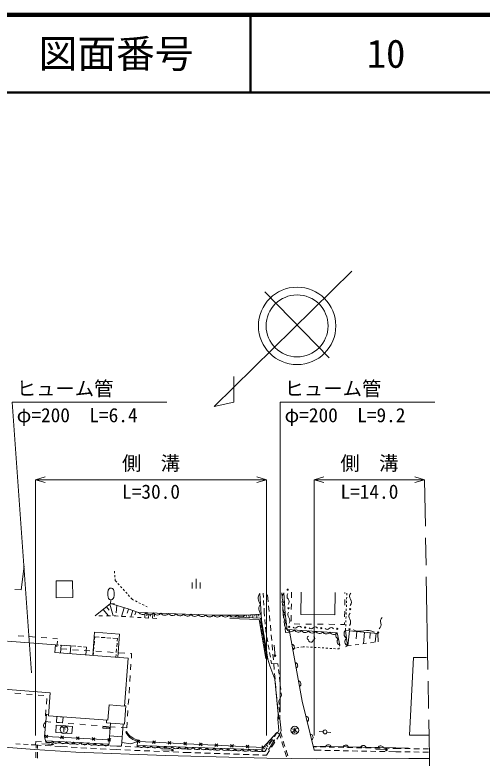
# Model space of a CAD drawing. Units: millimetres, scale not verified. Extents: x 40000 to 680000, y 20000 to 380000.
# Drawn here: x 513542 to 573911, y 284070 to 380000 of the extents above; entities that cross this region are included whole.
import ezdxf
from ezdxf.enums import TextEntityAlignment as Align

# ---------------------------------------------------------------- set-up
doc = ezdxf.new("R2010")
doc.units = ezdxf.units.MM
doc.header["$LTSCALE"] = 1000
doc.linetypes.add('CHAIN', pattern=[18.5, 12, -1.5, 3.5, -1.5])
for name, color, linetype, lineweight in [('M-BGD', 7, 'Continuous', 13), ('M-BMK', 2, 'CHAIN', 13), ('M-BMK-SRVR', 3, 'Continuous', 13), ('M-STR-HTXT', 7, 'Continuous', 13), ('M-TTL', 2, 'Continuous', 140), ('M-TTL-LINE', 7, 'Continuous', 50)]:
    doc.layers.add(name, color=color, linetype=linetype, lineweight=lineweight)
doc.layers.add('M-TTL-TXT', color=7, linetype='Continuous')
doc.styles.add('ＭＳ ゴシック', font='')
doc.styles.get('ＭＳ ゴシック').set_extended_font_data('MS Gothic')

msp = doc.modelspace()

# ---------------------------------------------------------------- linework, layer by layer
at = {"layer": 'M-BGD'}
for p, q in [((514354, 305782), (514747, 308839)), ((526419, 307936), (526394, 308185)), ((526469, 307439), (526444, 307688)), ((526513, 307008), (526494, 307190)), ((526699, 306800), (526513, 307008)), ((536968, 307228), (536968, 305978)), ((518858, 306938), (520998, 306961)), ((518882, 304767), (518858, 306938)), ((520998, 306961), (521021, 304790)), ((527033, 306427), (526866, 306614)), ((527367, 306055), (527200, 306241)), ((536468, 306728), (536468, 305978)), ((537468, 306728), (537468, 305978)), ((513530, 305838), (514354, 305782)), ((525570, 305462), (525555, 305096)), ((525555, 305096), (525578, 304828)), ((525614, 305727), (525570, 305462)), ((525686, 305858), (525614, 305727)), ((525825, 305986), (525686, 305858)), ((525959, 306014), (525825, 305986)), ((526026, 306011), (525959, 306014)), ((526158, 305972), (526026, 306011)), ((526286, 305833), (526158, 305972)), ((526347, 305698), (526286, 305833)), ((526310, 304798), (526355, 305063)), ((526369, 305430), (526347, 305698)), ((526355, 305063), (526369, 305430)), ((527701, 305683), (527534, 305869)), ((528035, 305311), (527868, 305497)), ((528368, 304939), (528201, 305125)), ((545201, 305326), (545347, 302639)), ((545659, 304810), (545629, 305341)), ((546283, 304224), (546201, 305150)), ((548060, 304753), (548017, 305396)), ((548286, 305413), (548464, 302740)), ((549269, 304750), (549276, 305500)), ((550499, 302625), (550526, 305489)), ((554928, 305448), (554901, 302584)), ((556178, 305436), (556177, 305307)), ((556420, 305100), (556429, 305350)), ((521021, 304790), (518882, 304767)), ((525578, 304828), (525639, 304692)), ((525639, 304692), (525767, 304553)), ((525767, 304553), (525899, 304515)), ((525899, 304515), (525965, 304512)), ((525932, 304513), (525912, 304014)), ((525965, 304512), (526100, 304540)), ((526100, 304540), (526238, 304668)), ((526238, 304668), (526310, 304798)), ((528722, 304544), (528535, 304752)), ((528889, 304462), (528722, 304544)), ((529338, 304242), (529114, 304352)), ((529787, 304021), (529562, 304132)), ((545716, 303812), (545682, 304411)), ((548127, 303755), (548087, 304354)), ((556170, 304557), (556163, 303807)), ((556385, 304101), (556394, 304351)), ((556403, 304600), (556411, 304850)), ((523924, 302417), (525912, 304014)), ((524967, 303255), (525640, 302417)), ((525386, 303592), (525723, 303173)), ((525805, 303928), (526240, 302417)), ((525912, 304014), (528187, 303325)), ((525912, 304014), (526411, 303994)), ((526726, 303767), (526635, 302841)), ((527671, 303481), (527335, 302369)), ((528227, 303312), (528046, 302760)), ((528187, 303325), (529535, 302881)), ((530236, 303801), (530011, 303911)), ((530627, 303609), (530460, 303691)), ((545770, 302881), (545739, 303412)), ((546393, 302979), (546327, 303726)), ((548196, 302714), (548153, 303356)), ((549255, 303250), (549262, 304000)), ((556351, 303101), (556359, 303351)), ((556368, 303601), (556377, 303851)), ((524879, 302417), (524379, 302417)), ((525879, 302417), (525379, 302417)), ((526586, 302417), (526379, 302417)), ((526878, 302398), (526586, 302417)), ((527876, 302335), (527377, 302367)), ((528874, 302272), (528375, 302304)), ((528779, 303130), (528504, 302295)), ((529196, 302993), (529059, 302575)), ((529872, 302209), (529373, 302240)), ((529535, 302881), (539191, 302527)), ((530350, 302682), (530319, 302181)), ((530601, 302666), (530585, 302415)), ((530852, 302650), (530820, 302149)), ((531102, 302634), (531087, 302384)), ((531353, 302618), (531321, 302117)), ((531604, 302603), (531588, 302352)), ((539191, 302527), (543288, 302538)), ((541302, 302287), (545279, 302155)), ((545347, 302639), (543288, 302538)), ((543444, 302546), (543452, 302367)), ((543787, 302563), (543805, 302204)), ((544037, 302575), (544046, 302395)), ((544287, 302587), (544306, 302187)), ((544536, 302599), (544546, 302399)), ((544786, 302611), (544808, 302171)), ((545036, 302624), (545046, 302403)), ((545347, 302639), (545416, 301875)), ((545810, 302377), (545770, 302881)), ((546504, 301734), (546437, 302481)), ((548263, 302197), (548196, 302714)), ((548464, 302740), (548735, 300671)), ((549241, 301751), (549248, 302501)), ((554901, 302584), (550499, 302625)), ((556156, 303057), (556149, 302307)), ((556316, 302102), (556325, 302352)), ((556333, 302602), (556342, 302851)), ((530870, 302146), (530371, 302177)), ((531868, 302082), (531369, 302114)), ((541296, 302107), (545125, 301980)), ((545125, 301980), (545947, 296942)), ((545279, 302155), (546105, 297091)), ((545416, 301875), (546245, 296829)), ((545889, 301380), (545842, 301978)), ((546614, 300489), (546548, 301236)), ((548390, 301206), (548314, 301801)), ((550374, 301377), (549624, 301384)), ((551874, 301363), (551124, 301370)), ((553374, 301349), (552624, 301356)), ((554874, 301335), (554124, 301342)), ((556140, 301323), (555624, 301328)), ((556142, 301557), (556140, 301323)), ((556281, 301103), (556290, 301352)), ((556299, 301602), (556307, 301852)), ((523607, 297334), (523833, 300322)), ((527069, 300062), (523833, 300322)), ((545961, 300476), (545921, 300981)), ((546035, 300056), (545961, 300476)), ((548508, 300293), (548442, 300809)), ((549050, 300325), (548508, 300293)), ((548735, 300671), (555167, 300254)), ((550669, 291417), (548990, 300654)), ((556263, 300561), (556273, 300853)), ((556263, 300561), (560448, 300164)), ((556263, 300561), (556498, 298556)), ((556760, 300514), (556576, 298567)), ((557734, 300422), (557641, 299448)), ((558707, 300329), (558565, 298833)), ((513955, 299869), (514703, 299812)), ((515451, 299756), (516199, 299700)), ((516946, 299644), (517694, 299588)), ((518442, 299531), (519057, 299485)), ((523831, 299396), (523855, 299718)), ((524448, 299674), (523855, 299718)), ((525196, 299619), (524697, 299656)), ((525944, 299564), (525445, 299601)), ((526786, 299502), (526193, 299546)), ((526761, 299177), (526786, 299502)), ((526845, 297090), (527069, 300062)), ((546208, 299071), (546104, 299662)), ((546725, 299244), (546658, 299991)), ((555167, 300254), (555505, 298669)), ((559455, 300258), (559384, 299510)), ((560203, 300188), (560094, 299037)), ((560472, 299088), (560448, 300164)), ((518784, 298695), (512601, 299169)), ((518713, 297704), (518784, 298695)), ((518784, 298695), (519165, 298668)), ((518987, 298416), (519036, 299164)), ((519414, 298650), (519913, 298614)), ((519455, 297648), (519532, 298667)), ((520771, 298582), (519532, 298667)), ((520162, 298596), (520661, 298561)), ((520693, 297555), (520771, 298582)), ((520910, 298543), (521409, 298508)), ((521658, 298490), (522157, 298454)), ((522406, 298436), (522787, 298409)), ((522711, 297402), (522787, 298409)), ((523718, 297900), (523755, 298399)), ((523774, 298648), (523812, 299147)), ((526705, 298430), (526742, 298928)), ((546381, 298086), (546277, 298677)), ((546835, 297999), (546769, 298746)), ((547027, 298632), (547174, 297140)), ((550229, 298358), (549983, 298315)), ((550779, 298456), (550475, 298402)), ((550982, 298443), (550779, 298456)), ((551481, 298412), (551231, 298427)), ((551980, 298381), (551730, 298396)), ((552479, 298350), (552229, 298365)), ((555505, 298669), (555485, 298541)), ((556267, 298446), (556498, 298556)), ((556498, 298556), (556993, 298623)), ((557489, 298689), (557985, 298755)), ((558480, 298822), (558976, 298888)), ((559471, 298954), (559967, 299020)), ((560463, 299087), (560472, 299088)), ((528181, 296989), (518713, 297704)), ((520254, 298116), (519505, 298165)), ((521750, 298018), (521002, 298067)), ((523247, 297920), (522499, 297969)), ((523674, 297329), (523699, 297651)), ((524744, 297822), (523996, 297871)), ((526241, 297724), (525492, 297773)), ((526605, 297108), (526629, 297432)), ((526648, 297682), (526686, 298180)), ((527738, 297626), (526989, 297675)), ((528632, 297567), (528486, 297577)), ((528593, 296965), (528632, 297567)), ((546554, 297101), (546450, 297692)), ((546945, 296754), (546879, 297501)), ((549737, 298272), (549433, 298218)), ((552978, 298319), (552728, 298334)), ((553477, 298288), (553227, 298303)), ((553976, 298257), (553726, 298272)), ((554475, 298226), (554225, 298241)), ((554974, 298195), (554724, 298210)), ((555426, 298167), (555224, 298179)), ((555446, 298294), (555426, 298167)), ((527723, 290797), (528181, 296989)), ((545947, 296942), (546237, 296877)), ((546105, 297091), (546205, 297068)), ((546245, 296829), (546499, 295992)), ((546697, 296286), (546623, 296707)), ((547040, 297352), (547264, 297375)), ((547174, 297140), (547040, 297352)), ((547264, 297375), (547174, 297140)), ((528495, 295468), (528544, 296217)), ((546499, 295992), (547108, 294243)), ((547519, 296240), (546697, 296286)), ((547056, 295509), (546990, 296256)), ((547559, 295891), (547519, 296240)), ((547672, 294898), (547604, 295494)), ((528397, 293971), (528446, 294720)), ((547166, 294263), (547100, 295011)), ((547108, 294243), (547540, 289726)), ((547277, 293018), (547211, 293765)), ((547785, 293904), (547717, 294500)), ((512126, 292989), (518101, 292510)), ((528298, 292475), (528347, 293223)), ((547898, 292910), (547830, 293507)), ((513554, 292458), (514302, 292398)), ((515049, 292338), (515797, 292278)), ((516544, 292218), (517292, 292158)), ((517669, 291782), (517613, 291034)), ((517877, 289533), (518101, 292510)), ((528200, 290978), (528249, 291726)), ((547387, 291773), (547321, 292520)), ((547649, 291464), (547983, 292164)), ((547983, 292164), (547944, 292513)), ((525573, 288953), (525720, 290945)), ((525720, 290945), (527723, 290797)), ((527710, 288468), (527885, 290840)), ((527728, 290852), (527885, 290840)), ((547498, 290528), (547431, 291275)), ((547678, 290993), (547649, 291464)), ((552228, 285103), (550669, 291417)), ((517618, 289740), (517359, 286880)), ((517556, 290286), (517500, 289538)), ((517891, 289719), (517618, 289740)), ((528102, 289481), (528151, 290229)), ((547540, 289726), (547496, 289092)), ((547624, 289104), (547542, 290030)), ((547740, 289995), (547703, 290594)), ((517444, 288790), (517443, 288778)), ((517443, 288778), (518178, 288721)), ((517877, 289533), (525573, 288953)), ((518904, 288709), (518965, 289431)), ((518965, 289431), (519778, 289363)), ((519778, 289363), (519717, 288641)), ((525396, 288967), (525370, 288631)), ((547496, 289092), (547794, 289125)), ((547496, 289092), (547659, 287648)), ((547794, 289125), (547765, 289596)), ((547794, 289125), (547968, 287580)), ((518827, 287383), (518888, 288310)), ((518888, 288310), (520979, 288173)), ((519717, 288641), (518904, 288709)), ((518926, 288664), (519674, 288606)), ((519590, 288045), (520190, 288045)), ((519890, 288045), (519890, 287470)), ((519890, 287895), (520090, 287795)), ((520422, 288549), (521170, 288491)), ((520979, 288173), (520918, 287246)), ((521917, 288434), (522665, 288376)), ((523413, 288319), (524161, 288261)), ((524903, 288092), (524889, 287943)), ((524889, 287943), (525755, 287862)), ((525769, 288011), (524903, 288092)), ((524909, 288204), (525656, 288146)), ((525370, 288631), (527710, 288468)), ((525696, 285675), (525902, 288585)), ((525769, 288011), (525755, 287862)), ((526508, 288086), (525903, 288127)), ((528004, 287984), (527256, 288035)), ((527515, 288463), (527341, 285595)), ((528004, 287984), (528053, 288733)), ((549413, 287814), (549663, 287803)), ((549663, 287803), (549607, 287656)), ((549721, 288001), (549695, 287352)), ((550017, 287889), (549738, 287800)), ((549738, 287800), (549829, 287572)), ((517359, 286880), (517496, 286298)), ((517423, 286695), (517795, 287029)), ((517776, 286676), (517442, 287048)), ((525736, 286433), (517609, 286862)), ((520918, 287246), (518827, 287383)), ((519455, 286588), (519827, 286922)), ((519808, 286569), (519474, 286941)), ((521840, 286462), (521506, 286833)), ((527416, 286839), (525786, 286938)), ((527865, 287410), (527975, 287511)), ((545613, 285459), (547398, 287377)), ((546975, 286923), (547058, 286847)), ((547398, 287377), (547079, 286881)), ((547146, 287106), (547187, 287068)), ((547777, 287134), (547389, 286530)), ((547777, 287134), (547398, 287377)), ((547659, 287648), (547468, 287333)), ((547968, 287580), (547720, 287171)), ((547890, 286645), (547726, 287179)), ((548065, 286755), (547864, 287409)), ((549527, 287534), (549398, 287439)), ((549607, 287656), (549527, 287534)), ((549695, 287352), (549571, 287382)), ((549829, 287572), (549901, 287494)), ((549901, 287494), (549998, 287415)), ((553366, 287467), (552867, 287492)), ((553865, 287430), (554362, 287384)), ((514247, 285878), (513648, 285912)), ((516214, 285767), (516244, 286216)), ((516985, 286167), (516244, 286216)), ((517029, 285916), (518526, 285823)), ((518232, 286085), (517484, 286134)), ((517496, 286298), (525693, 285887)), ((518294, 285724), (518308, 285949)), ((518308, 285949), (518526, 285823)), ((519472, 286004), (518731, 286052)), ((520358, 285957), (519472, 286004)), ((521606, 285891), (520857, 285930)), ((521487, 286480), (521859, 286815)), ((523519, 286373), (523890, 286708)), ((523872, 286354), (523537, 286726)), ((525551, 286266), (525922, 286600)), ((525904, 286247), (525569, 286619)), ((528528, 285909), (527370, 286068)), ((529374, 286195), (528528, 285909)), ((529316, 286066), (529686, 286402)), ((529669, 286049), (529333, 286419)), ((529365, 285571), (529374, 286195)), ((529501, 286234), (529556, 286374)), ((545613, 285459), (529501, 286234)), ((531330, 285969), (531700, 286306)), ((531683, 285952), (531347, 286323)), ((533344, 285873), (533714, 286209)), ((533697, 285856), (533361, 286226)), ((535358, 285776), (535728, 286112)), ((535711, 285759), (535375, 286129)), ((537372, 285679), (537742, 286015)), ((537725, 285662), (537389, 286032)), ((539386, 285582), (539756, 285918)), ((539739, 285565), (539403, 285935)), ((546124, 286008), (546264, 285877)), ((546293, 285159), (547082, 286435)), ((546294, 286191), (546509, 285991)), ((546810, 286460), (546405, 285828)), ((546464, 286374), (546572, 286274)), ((546635, 286557), (546783, 286419)), ((547119, 286109), (546714, 285478)), ((546805, 286740), (546879, 286671)), ((546868, 286303), (547082, 286435)), ((547059, 286184), (546868, 286303)), ((547082, 286435), (547059, 286184)), ((548257, 285450), (548037, 286167)), ((548432, 285560), (548212, 286277)), ((515246, 285821), (514647, 285855)), ((516214, 285767), (515645, 285799)), ((516957, 285718), (516214, 285767)), ((516278, 285337), (516287, 285762)), ((516477, 285323), (516487, 285749)), ((518204, 285636), (517456, 285685)), ((518526, 285823), (518294, 285724)), ((519445, 285554), (518703, 285603)), ((520334, 285507), (519445, 285554)), ((521582, 285441), (520833, 285481)), ((522831, 285375), (522082, 285415)), ((522854, 285825), (522106, 285864)), ((524079, 285309), (523330, 285349)), ((524103, 285759), (523354, 285798)), ((525327, 285243), (524578, 285283)), ((525351, 285693), (524602, 285732)), ((526716, 285170), (525826, 285217)), ((526737, 285620), (525850, 285666)), ((527254, 285148), (526716, 285170)), ((527273, 285597), (526737, 285620)), ((528503, 285096), (527753, 285127)), ((528522, 285546), (527772, 285577)), ((529752, 285045), (529002, 285076)), ((529770, 285494), (529021, 285525)), ((529367, 285711), (545603, 285139)), ((531000, 284993), (530251, 285024)), ((531019, 285443), (530270, 285474)), ((532249, 284942), (531500, 284973)), ((532268, 285392), (531519, 285422)), ((532545, 285150), (534044, 285088)), ((533498, 284890), (532749, 284921)), ((533517, 285340), (532768, 285371)), ((533824, 285210), (533815, 284985)), ((533815, 284985), (534044, 285088)), ((534044, 285088), (533824, 285210)), ((534766, 285289), (534017, 285319)), ((535802, 285246), (535266, 285268)), ((536187, 285233), (535802, 285246)), ((537436, 285191), (536686, 285216)), ((538685, 285149), (537936, 285175)), ((539935, 285108), (539185, 285133)), ((541184, 285066), (540434, 285091)), ((541400, 285485), (541770, 285821)), ((541753, 285468), (541417, 285838)), ((542433, 285024), (541684, 285049)), ((543682, 284982), (542933, 285007)), ((543414, 285388), (543784, 285724)), ((543767, 285371), (543431, 285741)), ((544932, 284940), (544182, 284966)), ((545428, 285291), (545798, 285627)), ((545816, 284911), (545431, 284924)), ((545781, 285274), (545445, 285644)), ((545764, 285622), (545905, 285491)), ((546135, 285408), (545816, 284911)), ((545953, 285825), (546235, 285563)), ((546445, 285057), (546057, 284453)), ((548624, 284255), (548404, 284972)), ((548799, 284365), (548579, 285082)), ((562761, 285379), (552107, 285595)), ((552497, 285521), (552122, 285529)), ((553130, 285085), (552228, 285103)), ((553674, 285498), (552968, 285512)), ((554307, 285061), (553601, 285075)), ((554851, 285474), (554145, 285488)), ((555485, 285037), (554778, 285051)), ((556028, 285450), (555322, 285464)), ((556662, 285013), (555955, 285027)), ((557205, 285426), (556499, 285440)), ((557839, 284989), (557133, 285003)), ((558382, 285402), (557676, 285416)), ((559016, 284965), (558310, 284979)), ((559560, 285378), (558853, 285392)), ((560193, 284941), (559487, 284956)), ((560737, 285354), (560030, 285368)), ((560195, 285164), (561694, 285134)), ((561370, 284917), (560664, 284932)), ((561914, 285330), (561208, 285345)), ((561472, 285251), (561467, 285026)), ((561467, 285026), (561694, 285134)), ((561694, 285134), (561472, 285251)), ((562760, 285313), (562385, 285321)), ((563445, 285306), (562760, 285313)), ((564377, 285363), (562761, 285379)), ((564622, 285294), (563916, 285301)), ((565800, 285282), (565093, 285290)), ((566977, 285271), (566271, 285278)), ((516249, 284087), (516266, 284837)), ((516449, 284073), (516466, 284823)), ((534747, 284839), (533998, 284870)), ((535785, 284796), (535247, 284818)), ((536299, 284779), (535785, 284796)), ((537548, 284737), (536798, 284762)), ((538797, 284695), (538048, 284721)), ((540046, 284654), (539297, 284679)), ((541296, 284612), (540546, 284637)), ((542545, 284570), (541795, 284595)), ((543794, 284528), (543045, 284553)), ((545044, 284486), (544294, 284512)), ((546057, 284453), (545543, 284470)), ((562753, 284889), (561841, 284908)), ((563442, 284882), (562753, 284889)), ((564619, 284870), (563913, 284878)), ((565796, 284859), (565090, 284866)), ((566974, 284847), (566267, 284854))]:
    msp.add_line(p, q, dxfattribs=at)
for points in [[(380915, 300851), (385842, 300525), (395992, 299861), (404584, 299280), (413713, 298465), (419129, 297851), (426816, 296753), (438957, 294778), (447738, 293445), (464721, 290989), (476422, 289365), (492588, 287331), (500678, 286463), (508171, 285768), (516080, 285171), (521429, 284861), (533015, 284393), (546109, 284061), (552453, 283999), (564431, 284031), (567111, 284034)], [(566723, 297039), (565030, 297039), (564522, 287049), (566977, 287049)]]:
    msp.add_lwpolyline(points, dxfattribs=at)
for centre, radius in [((548794, 305814), 75), ((548887, 303413), 75), ((556857, 303286), 75), ((548979, 301011), 75), ((551053, 300925), 75), ((553126, 300839), 75), ((555199, 300752), 75), ((556768, 300698), 75), ((560481, 300288), 75), ((519890, 287770), 500), ((549708, 287677), 500), ((553616, 287454), 250)]:
    msp.add_circle(centre, radius, dxfattribs=at)
for centre, radius, start, end in [((546017, 304697), 1031, 142.3521, 223.87662), ((549101, 304796), 1022, 142.88811, 224.75009), ((549257, 304981), 555, 142.99126, 221.41661), ((557485, 304958), 694, 143.09088, 212.93625), ((548424, 304246), 555, 322.99126, 41.41661), ((556320, 304203), 694, 323.09088, 32.93625), ((546090, 303353), 1031, 142.3521, 223.87662), ((549190, 303460), 1022, 142.88811, 224.75009), ((530030, 303205), 592, 213.17383, 322.61754), ((530996, 303170), 592, 213.17383, 322.61754), ((531961, 303134), 592, 213.17383, 322.61754), ((532927, 303099), 592, 213.17383, 322.61754), ((533893, 303063), 592, 213.17383, 322.61754), ((534858, 303028), 592, 213.17383, 322.61754), ((535824, 302992), 592, 213.17383, 322.61754), ((536789, 302957), 592, 213.17383, 322.61754), ((537755, 302921), 592, 213.17383, 322.61754), ((538720, 302886), 592, 213.17383, 322.61754), ((539702, 302928), 650, 218.13021, 322.20371), ((540726, 302931), 650, 218.13021, 322.20371), ((541750, 302934), 650, 218.13021, 322.20371), ((542775, 302937), 650, 218.13021, 322.20371), ((548948, 302277), 669, 136.25568, 238.67051), ((549349, 302579), 555, 142.99126, 221.41661), ((548517, 301844), 555, 322.99126, 41.41661), ((557395, 302370), 694, 143.09088, 212.93625), ((561374, 301723), 617, 127.9178, 202.1578), ((545891, 301434), 648, 137.22025, 241.43304), ((549083, 301242), 669, 136.25568, 238.67051), ((556230, 301615), 694, 323.09088, 32.93625), ((560231, 301257), 617, 307.9178, 22.1578), ((546057, 300425), 648, 137.22025, 241.43304), ((549214, 300939), 549, 209.28231, 323.29557), ((549757, 301205), 352, 217.74282, 317.50414), ((550133, 300880), 549, 209.28231, 323.29557), ((550275, 300730), 352, 37.74282, 137.50414), ((551052, 300820), 549, 209.28231, 323.29557), ((551971, 300760), 549, 209.28231, 323.29557), ((551830, 301119), 352, 217.74282, 317.50414), ((552349, 300644), 352, 37.74282, 137.50414), ((552889, 300701), 549, 209.28231, 323.29557), ((553808, 300641), 549, 209.28231, 323.29557), ((553904, 301033), 352, 217.74282, 317.50414), ((554422, 300558), 352, 37.74282, 137.50414), ((554727, 300582), 549, 209.28231, 323.29557), ((556703, 300105), 634, 133.98139, 239.4132), ((558143, 302367), 1934, 242.98096, 284.40181), ((559106, 298619), 1934, 62.98096, 104.40181), ((546223, 299416), 648, 137.22025, 241.43304), ((551566, 299587), 268, 113.76741, 253.01454), ((551788, 299319), 300, 177.68039, 357.68039), ((552030, 299568), 268, 282.34623, 61.59336), ((555450, 299900), 453, 128.65511, 255.40394), ((555619, 299108), 453, 128.65511, 255.40394), ((556821, 299102), 634, 133.98139, 239.4132), ((546389, 298407), 648, 137.22025, 241.43304), ((549247, 298369), 406, 302.92414, 77.68441), ((546554, 297398), 648, 137.22025, 241.43304), ((549676, 296008), 406, 302.92414, 77.68441), ((550105, 293646), 406, 302.92414, 77.68441), ((551084, 289087), 406, 306.48796, 81.24823), ((517644, 288296), 406, 107.437, 242.19727), ((529892, 288506), 2305, 208.37643, 260.21747), ((529936, 288569), 2228, 208.34106, 260.1821), ((551659, 286757), 406, 306.48796, 81.24823), ((517966, 286565), 541, 209.65989, 324.60311), ((518877, 286520), 541, 209.65989, 324.60311), ((519788, 286474), 541, 209.65989, 324.60311), ((520699, 286428), 541, 209.65989, 324.60311), ((521609, 286383), 541, 209.65989, 324.60311), ((522520, 286337), 541, 209.65989, 324.60311), ((523431, 286291), 541, 209.65989, 324.60311), ((524342, 286246), 541, 209.65989, 324.60311), ((525252, 286200), 541, 209.65989, 324.60311), ((529828, 285977), 532, 210.01132, 325.95406), ((530730, 285945), 532, 210.01132, 325.95406), ((531632, 285913), 532, 210.01132, 325.95406), ((532534, 285882), 532, 210.01132, 325.95406), ((533436, 285850), 532, 210.01132, 325.95406), ((534338, 285818), 532, 210.01132, 325.95406), ((535240, 285786), 532, 210.01132, 325.95406), ((536142, 285755), 532, 210.01132, 325.95406), ((537044, 285723), 532, 210.01132, 325.95406), ((537946, 285691), 532, 210.01132, 325.95406), ((538848, 285659), 532, 210.01132, 325.95406), ((539750, 285628), 532, 210.01132, 325.95406), ((540652, 285596), 532, 210.01132, 325.95406), ((541554, 285564), 532, 210.01132, 325.95406), ((542456, 285532), 532, 210.01132, 325.95406), ((543358, 285500), 532, 210.01132, 325.95406), ((544260, 285469), 532, 210.01132, 325.95406), ((545162, 285437), 532, 210.01132, 325.95406), ((554041, 285409), 383, 21.45654, 156.21681), ((556301, 285363), 383, 21.45654, 156.21681), ((558561, 285317), 383, 21.45654, 156.21681), ((560821, 285271), 383, 21.45654, 156.21681)]:
    msp.add_arc(centre, radius, start, end, dxfattribs=at)
at = {"layer": 'M-BMK'}
msp.add_line((567898, 240000), (566467, 320000), dxfattribs=at)
at = {"layer": 'M-BMK-SRVR'}
for p, q in [((557058, 346937), (539287, 329470)), ((554165, 335736), (545843, 344256)), ((541824, 329995), (541819, 333339)), ((539287, 329470), (541824, 329995))]:
    msp.add_line(p, q, dxfattribs=at)
for radius in [5000, 4000]:
    msp.add_circle((550007, 339857), radius, dxfattribs=at)
at = {"layer": 'M-STR-HTXT'}
for p, q in [((516214, 320000), (517464, 320375)), ((516214, 287000), (516214, 320000)), ((546057, 320000), (516214, 320000)), ((516214, 320000), (517464, 319625)), ((546057, 320000), (544807, 320375)), ((546057, 320000), (544807, 319625)), ((546057, 287000), (546057, 320000)), ((552228, 320000), (553478, 320375)), ((552228, 287000), (552228, 320000)), ((566468, 320000), (552228, 320000)), ((552228, 320000), (553478, 319625)), ((566467, 320000), (565217, 320375)), ((566467, 320000), (565217, 319625))]:
    msp.add_line(p, q, dxfattribs=at)
for points in [[(515710, 295090), (513196, 330000), (533196, 330000)], [(547802, 290000), (547802, 330000), (567802, 330000)]]:
    msp.add_lwpolyline(points, dxfattribs=at)
at = {"layer": 'M-TTL'}
msp.add_line((680000, 380000), (40000, 380000), dxfattribs=at)
at = {"layer": 'M-TTL-LINE'}
for p, q in [((543997, 380000), (543997, 370000)), ((40000, 370000), (680000, 370000))]:
    msp.add_line(p, q, dxfattribs=at)

# ---------------------------------------------------------------- texts
at = {"layer": 'M-STR-HTXT', "style": 'ＭＳ ゴシック'}
for p in [(513779, 330304), (548385, 330304)]:
    msp.add_text('ヒューム管', height=1833, dxfattribs=at).set_placement(p, align=Align.BOTTOM_LEFT)
for s, p in [('φ=200\u3000L=6.4', (513779, 328336)), ('φ=200\u3000L=9.2', (548385, 328336))]:
    msp.add_text(s, height=1833, dxfattribs=at).set_placement(p, align=Align.MIDDLE_LEFT)
for s, p in [('側\u3000溝', (531136, 320664)), ('側\u3000溝', (559348, 320664)), ('L=30.0', (531136, 316998)), ('L=14.0', (559348, 316998))]:
    msp.add_text(s, height=1833, dxfattribs=at).set_placement(p, align=Align.BOTTOM_CENTER)
at = {"layer": 'M-TTL-TXT', "style": 'ＭＳ ゴシック'}
for s, p in [('図面番号', (526622, 375000)), ('10', (561497, 375000))]:
    msp.add_text(s, height=3666, dxfattribs=at).set_placement(p, align=Align.MIDDLE_CENTER)

doc.saveas('drawing.dxf')
